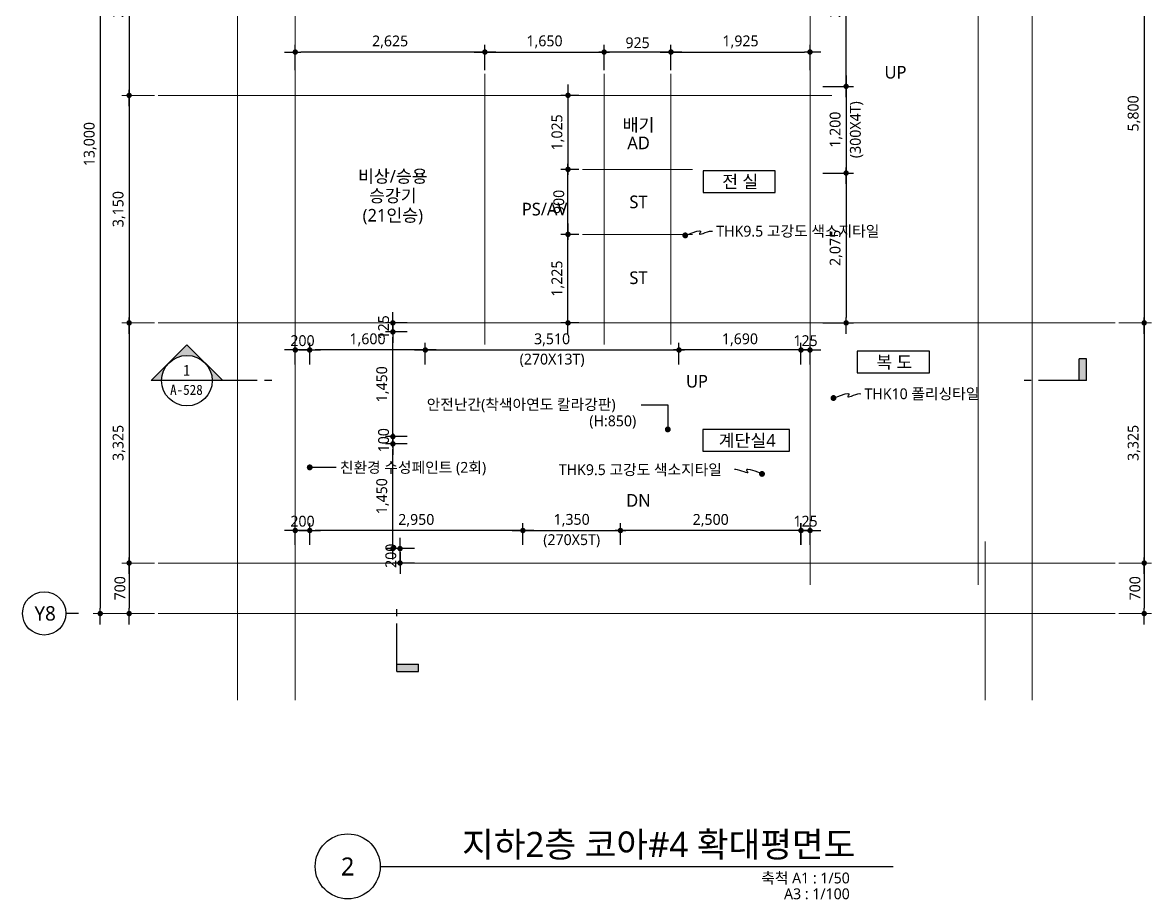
# Model space of a CAD drawing. Header units: millimetres. Extents: x 1424731 to 1631737, y 707248 to 849681.
# Drawn here: x 1442899 to 1458524, y 747948 to 760089 of the extents above; entities that cross this region are included whole.
import ezdxf
from ezdxf.enums import TextEntityAlignment as Align

# ---------------------------------------------------------------- set-up
doc = ezdxf.new("R2010")
doc.units = ezdxf.units.MM
doc.header["$MEASUREMENT"] = 0
doc.linetypes.add('CEN', pattern=[62, 60, -1, 0, -1])
doc.layers.get('0').update_dxf_attribs({"linetype": 'CONTINUOUS'})
for name, color, linetype, lineweight in [('A-AXIS-BUBL', 7, 'CONTINUOUS', 25), ('A-CNTL', 1, 'CEN', 15), ('A-DIMS', 7, 'CONTINUOUS', 25), ('A-MKXS-LEAD', 7, 'CONTINUOUS', 25), ('A-MKXS-MAK1', 3, 'CONTINUOUS', 25), ('A-MKXS-TEXT1', 3, 'CONTINUOUS', 25), ('A-MKXS-TEXT2', 7, 'CONTINUOUS', 25), ('A-MKXX-NAME', 3, 'CONTINUOUS', 25), ('A-MKXX-SYMB', 7, 'CONTINUOUS', 25), ('A-XXXX-SYMB', 7, 'CONTINUOUS', 25), ('A-XXXX-TXT1', 3, 'CONTINUOUS', 25), ('A-XXXX-TXT2', 3, 'CONTINUOUS', 25)]:
    doc.layers.add(name, color=color, linetype=linetype, lineweight=lineweight)
doc.styles.add('HY울릉도L', font='')
doc.styles.add('돋움체', font='')
doc.styles.add('맑은고딕', font='malgun.ttf')
doc.styles.get('HY울릉도L').set_extended_font_data('HYwulM')
doc.styles.get('돋움체').set_extended_font_data('DotumChe')
doc.dimstyles.new('CDIM', dxfattribs={"dimtxt": 3, "dimasz": 1.5, "dimexe": 2, "dimexo": 1, "dimgap": 1, "dimtad": 1, "dimdec": 0, "dimrnd": 0.5, "dimzin": 0, "dimdsep": 32, "dimlunit": 6, "dimtxsty": 'HY울릉도L', "dimblk1": '_CIDOT', "dimblk2": '_CIDOT', "dimsah": 1, "dimcen": 5.5, "dimclrd": 2, "dimclre": 2, "dimclrt": 7, "dimadec": 0, "dimazin": 0, "dimtfac": 1, "dimtdec": 0, "dimtix": 1, "dimtmove": 2, "dimatfit": 1, "dimldrblk": '_CIDOT', "dimfxl": 1, "dimtolj": 1, "dimtzin": 0, "dimlwd": -1, "dimarcsym": 0})

# ---------------------------------------------------------------- blocks, each defined once
blk = doc.blocks.new('_CIDOT')
at = {"color": 0, "linetype": 'ByBlock'}
blk.add_line((2, 0), (-1, 0), dxfattribs=at)
at = {"color": 0, "linetype": 'ByBlock', "const_width": 0.5}
blk.add_lwpolyline([(-0.25, 0, 1), (0.25, 0, 1)], format="xyb", close=True, dxfattribs=at)
blk = doc.blocks.new('*D3')
at = {"layer": 'A-DIMS', "transparency": 16777216}
for p, q in [((1448025, 754431), (1448025, 754506)), ((1448025, 754356), (1448025, 754256)), ((1448025, 754181), (1448025, 754106))]:
    blk.add_line(p, q, dxfattribs=at)
at = {"layer": 'A-DIMS', "lineweight": -2, "transparency": 16777216}
for p, q in [((1448225, 754356), (1447925, 754356)), ((1448225, 754256), (1447925, 754256))]:
    blk.add_line(p, q, dxfattribs=at)
at = {"layer": 'A-DIMS', "transparency": 16777216, "xscale": 75, "yscale": 75, "zscale": 75}
for p, rotation in [((1448025, 754356), 270), ((1448025, 754256), 90)]:
    blk.add_blockref('_CIDOT', p, dxfattribs=dict(at, rotation=rotation))
at = {"layer": 'A-DIMS', "color": 3, "transparency": 16777216, "insert": (1447897, 754306), "char_height": 150, "attachment_point": 5, "rotation": 90, "style": '맑은고딕'}
blk.add_mtext('\\A1;100', dxfattribs=at)
blk = doc.blocks.new('*D4')
at = {"layer": 'A-DIMS', "lineweight": -2, "transparency": 16777216}
for p, q in [((1448225, 755806), (1447925, 755806)), ((1448225, 754356), (1447925, 754356))]:
    blk.add_line(p, q, dxfattribs=at)
at = {"layer": 'A-DIMS', "transparency": 16777216}
blk.add_line((1448025, 754431), (1448025, 755731), dxfattribs=at)
at = {"layer": 'A-DIMS', "transparency": 16777216, "xscale": 75, "yscale": 75, "zscale": 75}
for p, rotation in [((1448025, 755806), 90), ((1448025, 754356), 270)]:
    blk.add_blockref('_CIDOT', p, dxfattribs=dict(at, rotation=rotation))
at = {"layer": 'A-DIMS', "color": 3, "transparency": 16777216, "insert": (1447884, 755081), "char_height": 150, "attachment_point": 5, "rotation": 90, "style": '맑은고딕'}
blk.add_mtext('\\A1;1,450', dxfattribs=at)
blk = doc.blocks.new('*D5')
at = {"layer": 'A-DIMS', "transparency": 16777216}
for p, q in [((1448124, 752881), (1448124, 752956)), ((1448124, 752606), (1448124, 752806)), ((1448124, 752531), (1448124, 752456))]:
    blk.add_line(p, q, dxfattribs=at)
at = {"layer": 'A-DIMS', "lineweight": -2, "transparency": 16777216}
for p, q in [((1448324, 752806), (1448024, 752806)), ((1448324, 752606), (1448024, 752606))]:
    blk.add_line(p, q, dxfattribs=at)
at = {"layer": 'A-DIMS', "transparency": 16777216, "xscale": 75, "yscale": 75, "zscale": 75}
for p, rotation in [((1448124, 752806), 270), ((1448124, 752606), 90)]:
    blk.add_blockref('_CIDOT', p, dxfattribs=dict(at, rotation=rotation))
at = {"layer": 'A-DIMS', "color": 3, "transparency": 16777216, "insert": (1447997, 752706), "char_height": 150, "attachment_point": 5, "rotation": 90, "style": '맑은고딕'}
blk.add_mtext('\\A1;200', dxfattribs=at)
blk = doc.blocks.new('*D6')
at = {"layer": 'A-DIMS', "transparency": 16777216}
for p, q in [((1448025, 756006), (1448025, 756081)), ((1448025, 755806), (1448025, 755931)), ((1448025, 755731), (1448025, 755656))]:
    blk.add_line(p, q, dxfattribs=at)
at = {"layer": 'A-DIMS', "lineweight": -2, "transparency": 16777216}
for p, q in [((1448225, 755931), (1447925, 755931)), ((1448225, 755806), (1447925, 755806))]:
    blk.add_line(p, q, dxfattribs=at)
at = {"layer": 'A-DIMS', "transparency": 16777216, "xscale": 75, "yscale": 75, "zscale": 75}
for p, rotation in [((1448025, 755931), 270), ((1448025, 755806), 90)]:
    blk.add_blockref('_CIDOT', p, dxfattribs=dict(at, rotation=rotation))
at = {"layer": 'A-DIMS', "color": 3, "transparency": 16777216, "insert": (1447897, 755869), "char_height": 150, "attachment_point": 5, "rotation": 90, "style": '맑은고딕'}
blk.add_mtext('\\A1;125', dxfattribs=at)
blk = doc.blocks.new('*D528')
at = {"layer": 'A-DIMS', "lineweight": -2, "transparency": 16777216}
for p, q in [((-1150, 0), (-2000, 0)), ((-1150, -13000), (-2000, -13000))]:
    blk.add_line(p, q, dxfattribs=at)
at = {"layer": 'A-DIMS', "transparency": 16777216}
blk.add_line((-1900, -75), (-1900, -12925), dxfattribs=at)
at = {"layer": 'A-DIMS', "transparency": 16777216, "xscale": 75, "yscale": 75, "zscale": 75}
for p, rotation in [((-1900, 0), 90), ((-1900, -13000), 270)]:
    blk.add_blockref('_CIDOT', p, dxfattribs=dict(at, rotation=rotation))
at = {"layer": 'A-DIMS', "color": 3, "transparency": 16777216, "insert": (-2040, -6500), "char_height": 150, "attachment_point": 5, "rotation": 90, "style": '맑은고딕'}
blk.add_mtext('\\A1;13,000', dxfattribs=at)
blk = doc.blocks.new('*D530')
at = {"layer": 'A-DIMS', "lineweight": -2, "transparency": 16777216}
for p, q in [((-1150, -3175), (-1600, -3175)), ((-1150, -5825), (-1600, -5825))]:
    blk.add_line(p, q, dxfattribs=at)
at = {"layer": 'A-DIMS', "transparency": 16777216}
blk.add_line((-1500, -3250), (-1500, -5750), dxfattribs=at)
at = {"layer": 'A-DIMS', "transparency": 16777216, "xscale": 75, "yscale": 75, "zscale": 75}
for p, rotation in [((-1500, -3175), 90), ((-1500, -5825), 270)]:
    blk.add_blockref('_CIDOT', p, dxfattribs=dict(at, rotation=rotation))
at = {"layer": 'A-DIMS', "color": 3, "transparency": 16777216, "insert": (-1640, -4500), "char_height": 150, "attachment_point": 5, "rotation": 90, "style": '맑은고딕'}
blk.add_mtext('\\A1;2,650', dxfattribs=at)
blk = doc.blocks.new('*D531')
at = {"layer": 'A-DIMS', "lineweight": -2, "transparency": 16777216}
for p, q in [((-1150, -5825), (-1600, -5825)), ((-1150, -8975), (-1600, -8975))]:
    blk.add_line(p, q, dxfattribs=at)
at = {"layer": 'A-DIMS', "transparency": 16777216}
blk.add_line((-1500, -5900), (-1500, -8900), dxfattribs=at)
at = {"layer": 'A-DIMS', "transparency": 16777216, "xscale": 75, "yscale": 75, "zscale": 75}
for p, rotation in [((-1500, -5825), 90), ((-1500, -8975), 270)]:
    blk.add_blockref('_CIDOT', p, dxfattribs=dict(at, rotation=rotation))
at = {"layer": 'A-DIMS', "color": 3, "transparency": 16777216, "insert": (-1640, -7400), "char_height": 150, "attachment_point": 5, "rotation": 90, "style": '맑은고딕'}
blk.add_mtext('\\A1;3,150', dxfattribs=at)
blk = doc.blocks.new('*D532')
at = {"layer": 'A-DIMS', "lineweight": -2, "transparency": 16777216}
for p, q in [((-1150, -8975), (-1600, -8975)), ((-1150, -12300), (-1600, -12300))]:
    blk.add_line(p, q, dxfattribs=at)
at = {"layer": 'A-DIMS', "transparency": 16777216}
blk.add_line((-1500, -9050), (-1500, -12225), dxfattribs=at)
at = {"layer": 'A-DIMS', "transparency": 16777216, "xscale": 75, "yscale": 75, "zscale": 75}
for p, rotation in [((-1500, -8975), 90), ((-1500, -12300), 270)]:
    blk.add_blockref('_CIDOT', p, dxfattribs=dict(at, rotation=rotation))
at = {"layer": 'A-DIMS', "color": 3, "transparency": 16777216, "insert": (-1640, -10637), "char_height": 150, "attachment_point": 5, "rotation": 90, "style": '맑은고딕'}
blk.add_mtext('\\A1;3,325', dxfattribs=at)
blk = doc.blocks.new('*D533')
at = {"layer": 'A-DIMS', "lineweight": -2, "transparency": 16777216}
for p, q in [((-1150, -12300), (-1600, -12300)), ((-1150, -13000), (-1600, -13000))]:
    blk.add_line(p, q, dxfattribs=at)
at = {"layer": 'A-DIMS', "transparency": 16777216}
blk.add_line((-1500, -12375), (-1500, -12925), dxfattribs=at)
at = {"layer": 'A-DIMS', "transparency": 16777216, "xscale": 75, "yscale": 75, "zscale": 75}
for p, rotation in [((-1500, -12300), 90), ((-1500, -13000), 270)]:
    blk.add_blockref('_CIDOT', p, dxfattribs=dict(at, rotation=rotation))
at = {"layer": 'A-DIMS', "color": 3, "transparency": 16777216, "insert": (-1627, -12650), "char_height": 150, "attachment_point": 5, "rotation": 90, "style": '맑은고딕'}
blk.add_mtext('\\A1;700', dxfattribs=at)
blk = doc.blocks.new('*D536')
at = {"layer": 'A-DIMS', "lineweight": -2, "transparency": 16777216}
for p, q in [((12200, -3175), (12650, -3175)), ((12200, -8975), (12650, -8975))]:
    blk.add_line(p, q, dxfattribs=at)
at = {"layer": 'A-DIMS', "transparency": 16777216}
blk.add_line((12550, -3250), (12550, -8900), dxfattribs=at)
at = {"layer": 'A-DIMS', "transparency": 16777216, "xscale": 75, "yscale": 75, "zscale": 75}
for p, rotation in [((12550, -3175), 90), ((12550, -8975), 270)]:
    blk.add_blockref('_CIDOT', p, dxfattribs=dict(at, rotation=rotation))
at = {"layer": 'A-DIMS', "color": 3, "transparency": 16777216, "insert": (12410, -6075), "char_height": 150, "attachment_point": 5, "rotation": 90, "style": '맑은고딕'}
blk.add_mtext('\\A1;5,800', dxfattribs=at)
blk = doc.blocks.new('*D537')
at = {"layer": 'A-DIMS', "lineweight": -2, "transparency": 16777216}
for p, q in [((12200, -8975), (12650, -8975)), ((12200, -12300), (12650, -12300))]:
    blk.add_line(p, q, dxfattribs=at)
at = {"layer": 'A-DIMS', "transparency": 16777216}
blk.add_line((12550, -9050), (12550, -12225), dxfattribs=at)
at = {"layer": 'A-DIMS', "transparency": 16777216, "xscale": 75, "yscale": 75, "zscale": 75}
for p, rotation in [((12550, -8975), 90), ((12550, -12300), 270)]:
    blk.add_blockref('_CIDOT', p, dxfattribs=dict(at, rotation=rotation))
at = {"layer": 'A-DIMS', "color": 3, "transparency": 16777216, "insert": (12410, -10637), "char_height": 150, "attachment_point": 5, "rotation": 90, "style": '맑은고딕'}
blk.add_mtext('\\A1;3,325', dxfattribs=at)
blk = doc.blocks.new('*D538')
at = {"layer": 'A-DIMS', "lineweight": -2, "transparency": 16777216}
for p, q in [((12200, -12300), (12650, -12300)), ((12200, -13000), (12650, -13000))]:
    blk.add_line(p, q, dxfattribs=at)
at = {"layer": 'A-DIMS', "transparency": 16777216}
blk.add_line((12550, -12375), (12550, -12925), dxfattribs=at)
at = {"layer": 'A-DIMS', "transparency": 16777216, "xscale": 75, "yscale": 75, "zscale": 75}
for p, rotation in [((12550, -12300), 90), ((12550, -13000), 270)]:
    blk.add_blockref('_CIDOT', p, dxfattribs=dict(at, rotation=rotation))
at = {"layer": 'A-DIMS', "color": 3, "transparency": 16777216, "insert": (12423, -12650), "char_height": 150, "attachment_point": 5, "rotation": 90, "style": '맑은고딕'}
blk.add_mtext('\\A1;700', dxfattribs=at)
blk = doc.blocks.new('*D8')
at = {"layer": 'A-DIMS', "lineweight": -2, "transparency": 16777216}
for p, q in [((1453974, 759206), (1454399, 759206)), ((1453974, 758006), (1454399, 758006))]:
    blk.add_line(p, q, dxfattribs=at)
at = {"layer": 'A-DIMS', "transparency": 16777216}
blk.add_line((1454299, 759131), (1454299, 758081), dxfattribs=at)
at = {"layer": 'A-DIMS', "transparency": 16777216, "xscale": 75, "yscale": 75, "zscale": 75}
for p, rotation in [((1454299, 759206), 90), ((1454299, 758006), 270)]:
    blk.add_blockref('_CIDOT', p, dxfattribs=dict(at, rotation=rotation))
at = {"layer": 'A-DIMS', "color": 3, "transparency": 16777216, "char_height": 150, "attachment_point": 5, "rotation": 90, "style": '맑은고딕'}
for s, insert in [('\\A1;(300X4T)', (1454443, 758606)), ('\\A1;1,200', (1454159, 758606))]:
    blk.add_mtext(s, dxfattribs=dict(at, insert=insert))
blk = doc.blocks.new('*D9')
at = {"layer": 'A-DIMS', "lineweight": -2, "transparency": 16777216}
for p, q in [((1453974, 761606), (1454399, 761606)), ((1453974, 759206), (1454399, 759206))]:
    blk.add_line(p, q, dxfattribs=at)
at = {"layer": 'A-DIMS', "transparency": 16777216}
blk.add_line((1454299, 759281), (1454299, 761531), dxfattribs=at)
at = {"layer": 'A-DIMS', "transparency": 16777216, "xscale": 75, "yscale": 75, "zscale": 75}
for p, rotation in [((1454299, 761606), 90), ((1454299, 759206), 270)]:
    blk.add_blockref('_CIDOT', p, dxfattribs=dict(at, rotation=rotation))
at = {"layer": 'A-DIMS', "color": 3, "transparency": 16777216, "insert": (1454159, 760406), "char_height": 150, "attachment_point": 5, "rotation": 90, "style": '맑은고딕'}
blk.add_mtext('\\A1;2,400', dxfattribs=at)
blk = doc.blocks.new('*D10')
at = {"layer": 'A-DIMS', "lineweight": -2, "transparency": 16777216}
for p, q in [((1453974, 758006), (1454399, 758006)), ((1453974, 755931), (1454399, 755931))]:
    blk.add_line(p, q, dxfattribs=at)
at = {"layer": 'A-DIMS', "transparency": 16777216}
blk.add_line((1454299, 757931), (1454299, 756006), dxfattribs=at)
at = {"layer": 'A-DIMS', "transparency": 16777216, "xscale": 75, "yscale": 75, "zscale": 75}
for p, rotation in [((1454299, 758006), 90), ((1454299, 755931), 270)]:
    blk.add_blockref('_CIDOT', p, dxfattribs=dict(at, rotation=rotation))
at = {"layer": 'A-DIMS', "color": 3, "transparency": 16777216, "insert": (1454159, 756969), "char_height": 150, "attachment_point": 5, "rotation": 90, "style": '맑은고딕'}
blk.add_mtext('\\A1;2,075', dxfattribs=at)
blk = doc.blocks.new('CORE 4- 단면')
at = {"layer": 'A-MKXS-MAK1'}
h = blk.add_hatch(color=256, dxfattribs=at)
h.paths.add_polyline_path([(495, 845), (742, 597, 0.414214), (247, 597)])
h.paths.add_polyline_path([(742, 597), (990, 350), (845, 350, 0.198912)])
h.paths.add_polyline_path([(247, 597, 0.198912), (145, 350), (0, 350)])
for points in [[(12845, 650), (12945, 650), (12945, 350), (12845, 350)], [(3700, -3575), (3700, -3675), (3400, -3675), (3400, -3575)]]:
    blk.add_hatch(color=256, dxfattribs=at).paths.add_polyline_path(points)
for p, q in [((0, 350), (495, 845)), ((990, 350), (495, 845)), ((12945, 650), (12845, 650)), ((12845, 350), (12845, 650)), ((12945, 350), (12945, 650)), ((1468, 350), (0, 350)), ((1668, 350), (1568, 350)), ((12182, 350), (12082, 350)), ((12945, 350), (12282, 350)), ((3400, -2912), (3400, -2812)), ((3400, -3675), (3400, -3012)), ((3400, -3575), (3700, -3575)), ((3700, -3675), (3700, -3575)), ((3400, -3675), (3700, -3675))]:
    blk.add_line(p, q, dxfattribs=at)
blk.add_circle((495, 350), 350, dxfattribs=at)
at = {"layer": 'A-MKXS-TEXT2', "style": '돋움체'}
for s, height, p in [('1', 150, (491, 494)), ('A-528', 140, (488, 222))]:
    blk.add_text(s, height=height, dxfattribs=at).set_placement(p, align=Align.MIDDLE)
blk = doc.blocks.new('*D605')
at = {"layer": 'A-DIMS', "lineweight": -2, "transparency": 16777216}
for p, q in [((1450599, 757156), (1450349, 757156)), ((1450599, 755931), (1450349, 755931))]:
    blk.add_line(p, q, dxfattribs=at)
at = {"layer": 'A-DIMS', "transparency": 16777216}
blk.add_line((1450449, 756006), (1450449, 757081), dxfattribs=at)
at = {"layer": 'A-DIMS', "transparency": 16777216, "xscale": 75, "yscale": 75, "zscale": 75}
for p, rotation in [((1450449, 757156), 90), ((1450449, 755931), 270)]:
    blk.add_blockref('_CIDOT', p, dxfattribs=dict(at, rotation=rotation))
at = {"layer": 'A-DIMS', "color": 3, "transparency": 16777216, "insert": (1450309, 756544), "char_height": 150, "attachment_point": 5, "rotation": 90, "style": '맑은고딕'}
blk.add_mtext('\\A1;1,225', dxfattribs=at)
blk = doc.blocks.new('*D606')
at = {"layer": 'A-DIMS', "lineweight": -2, "transparency": 16777216}
for p, q in [((1450599, 758056), (1450349, 758056)), ((1450599, 757156), (1450349, 757156))]:
    blk.add_line(p, q, dxfattribs=at)
at = {"layer": 'A-DIMS', "transparency": 16777216}
blk.add_line((1450449, 757231), (1450449, 757981), dxfattribs=at)
at = {"layer": 'A-DIMS', "transparency": 16777216, "xscale": 75, "yscale": 75, "zscale": 75}
for p, rotation in [((1450449, 758056), 90), ((1450449, 757156), 270)]:
    blk.add_blockref('_CIDOT', p, dxfattribs=dict(at, rotation=rotation))
at = {"layer": 'A-DIMS', "color": 3, "transparency": 16777216, "insert": (1450322, 757606), "char_height": 150, "attachment_point": 5, "rotation": 90, "style": '맑은고딕'}
blk.add_mtext('\\A1;900', dxfattribs=at)
blk = doc.blocks.new('*D607')
at = {"layer": 'A-DIMS', "lineweight": -2, "transparency": 16777216}
for p, q in [((1450599, 759081), (1450349, 759081)), ((1450599, 758056), (1450349, 758056))]:
    blk.add_line(p, q, dxfattribs=at)
at = {"layer": 'A-DIMS', "transparency": 16777216}
blk.add_line((1450449, 759006), (1450449, 758131), dxfattribs=at)
at = {"layer": 'A-DIMS', "transparency": 16777216, "xscale": 75, "yscale": 75, "zscale": 75}
for p, rotation in [((1450449, 759081), 90), ((1450449, 758056), 270)]:
    blk.add_blockref('_CIDOT', p, dxfattribs=dict(at, rotation=rotation))
at = {"layer": 'A-DIMS', "color": 3, "transparency": 16777216, "insert": (1450309, 758569), "char_height": 150, "attachment_point": 5, "rotation": 90, "style": '맑은고딕'}
blk.add_mtext('\\A1;1,025', dxfattribs=at)
blk = doc.blocks.new('*D608')
at = {"layer": 'A-DIMS', "lineweight": -2, "transparency": 16777216}
for p, q in [((1451874, 759431), (1451874, 759781)), ((1453799, 759431), (1453799, 759781))]:
    blk.add_line(p, q, dxfattribs=at)
at = {"layer": 'A-DIMS', "transparency": 16777216}
blk.add_line((1451949, 759681), (1453724, 759681), dxfattribs=at)
at = {"layer": 'A-DIMS', "transparency": 16777216, "xscale": 75, "yscale": 75, "zscale": 75, "rotation": 180}
blk.add_blockref('_CIDOT', (1451874, 759681), dxfattribs=at)
at = {"layer": 'A-DIMS', "transparency": 16777216, "xscale": 75, "yscale": 75, "zscale": 75}
blk.add_blockref('_CIDOT', (1453799, 759681), dxfattribs=at)
at = {"layer": 'A-DIMS', "color": 3, "transparency": 16777216, "insert": (1452837, 759822), "char_height": 150, "attachment_point": 5, "style": '맑은고딕'}
blk.add_mtext('\\A1;1,925', dxfattribs=at)
blk = doc.blocks.new('*D609')
at = {"layer": 'A-DIMS', "lineweight": -2, "transparency": 16777216}
for p, q in [((1450949, 759431), (1450949, 759781)), ((1451874, 759431), (1451874, 759781))]:
    blk.add_line(p, q, dxfattribs=at)
at = {"layer": 'A-DIMS', "transparency": 16777216}
blk.add_line((1451799, 759681), (1451024, 759681), dxfattribs=at)
at = {"layer": 'A-DIMS', "transparency": 16777216, "xscale": 75, "yscale": 75, "zscale": 75, "rotation": 180}
blk.add_blockref('_CIDOT', (1450949, 759681), dxfattribs=at)
at = {"layer": 'A-DIMS', "transparency": 16777216, "xscale": 75, "yscale": 75, "zscale": 75}
blk.add_blockref('_CIDOT', (1451874, 759681), dxfattribs=at)
at = {"layer": 'A-DIMS', "color": 3, "transparency": 16777216, "insert": (1451412, 759809), "char_height": 150, "attachment_point": 5, "style": '맑은고딕'}
blk.add_mtext('\\A1;925', dxfattribs=at)
blk = doc.blocks.new('*D610')
at = {"layer": 'A-DIMS', "lineweight": -2, "transparency": 16777216}
for p, q in [((1449299, 759431), (1449299, 759781)), ((1450949, 759431), (1450949, 759781))]:
    blk.add_line(p, q, dxfattribs=at)
at = {"layer": 'A-DIMS', "transparency": 16777216}
blk.add_line((1449374, 759681), (1450874, 759681), dxfattribs=at)
at = {"layer": 'A-DIMS', "transparency": 16777216, "xscale": 75, "yscale": 75, "zscale": 75, "rotation": 180}
blk.add_blockref('_CIDOT', (1449299, 759681), dxfattribs=at)
at = {"layer": 'A-DIMS', "transparency": 16777216, "xscale": 75, "yscale": 75, "zscale": 75}
blk.add_blockref('_CIDOT', (1450949, 759681), dxfattribs=at)
at = {"layer": 'A-DIMS', "color": 3, "transparency": 16777216, "insert": (1450124, 759822), "char_height": 150, "attachment_point": 5, "style": '맑은고딕'}
blk.add_mtext('\\A1;1,650', dxfattribs=at)
blk = doc.blocks.new('*D611')
at = {"layer": 'A-DIMS', "lineweight": -2, "transparency": 16777216}
for p, q in [((1446674, 759431), (1446674, 759781)), ((1449299, 759431), (1449299, 759781))]:
    blk.add_line(p, q, dxfattribs=at)
at = {"layer": 'A-DIMS', "transparency": 16777216}
blk.add_line((1449224, 759681), (1446749, 759681), dxfattribs=at)
at = {"layer": 'A-DIMS', "transparency": 16777216, "xscale": 75, "yscale": 75, "zscale": 75, "rotation": 180}
blk.add_blockref('_CIDOT', (1446674, 759681), dxfattribs=at)
at = {"layer": 'A-DIMS', "transparency": 16777216, "xscale": 75, "yscale": 75, "zscale": 75}
blk.add_blockref('_CIDOT', (1449299, 759681), dxfattribs=at)
at = {"layer": 'A-DIMS', "color": 3, "transparency": 16777216, "insert": (1447987, 759821), "char_height": 150, "attachment_point": 5, "style": '맑은고딕'}
blk.add_mtext('\\A1;2,625', dxfattribs=at)
blk = doc.blocks.new('*D621')
at = {"layer": 'A-DIMS', "lineweight": -2, "transparency": 16777216}
for p, q in [((1448225, 754256), (1447925, 754256)), ((1448225, 752806), (1447925, 752806))]:
    blk.add_line(p, q, dxfattribs=at)
at = {"layer": 'A-DIMS', "transparency": 16777216}
blk.add_line((1448025, 752881), (1448025, 754181), dxfattribs=at)
at = {"layer": 'A-DIMS', "transparency": 16777216, "xscale": 75, "yscale": 75, "zscale": 75}
for p, rotation in [((1448025, 754256), 90), ((1448025, 752806), 270)]:
    blk.add_blockref('_CIDOT', p, dxfattribs=dict(at, rotation=rotation))
at = {"layer": 'A-DIMS', "color": 3, "transparency": 16777216, "insert": (1447884, 753531), "char_height": 150, "attachment_point": 5, "rotation": 90, "style": '맑은고딕'}
blk.add_mtext('\\A1;1,450', dxfattribs=at)
blk = doc.blocks.new('*D623')
at = {"layer": 'A-DIMS', "lineweight": -2, "transparency": 16777216}
for p, q in [((1448474, 755356), (1448474, 755656)), ((1451985, 755381), (1451985, 755656))]:
    blk.add_line(p, q, dxfattribs=at)
at = {"layer": 'A-DIMS', "transparency": 16777216}
blk.add_line((1448549, 755556), (1451910, 755556), dxfattribs=at)
at = {"layer": 'A-DIMS', "transparency": 16777216, "xscale": 75, "yscale": 75, "zscale": 75, "rotation": 180}
blk.add_blockref('_CIDOT', (1448474, 755556), dxfattribs=at)
at = {"layer": 'A-DIMS', "transparency": 16777216, "xscale": 75, "yscale": 75, "zscale": 75}
blk.add_blockref('_CIDOT', (1451985, 755556), dxfattribs=at)
at = {"layer": 'A-DIMS', "color": 3, "transparency": 16777216, "char_height": 150, "attachment_point": 5, "style": '맑은고딕'}
for s, insert in [('\\A1;3,510', (1450229, 755697)), ('\\A1;(270X13T)', (1450229, 755413))]:
    blk.add_mtext(s, dxfattribs=dict(at, insert=insert))
blk = doc.blocks.new('*D624')
at = {"layer": 'A-DIMS', "lineweight": -2, "transparency": 16777216}
for p, q in [((1446674, 755356), (1446674, 755656)), ((1446874, 755356), (1446874, 755656))]:
    blk.add_line(p, q, dxfattribs=at)
at = {"layer": 'A-DIMS', "transparency": 16777216}
for p, q in [((1446599, 755556), (1446524, 755556)), ((1446874, 755556), (1446674, 755556)), ((1446949, 755556), (1447024, 755556))]:
    blk.add_line(p, q, dxfattribs=at)
at = {"layer": 'A-DIMS', "transparency": 16777216, "xscale": 75, "yscale": 75, "zscale": 75}
blk.add_blockref('_CIDOT', (1446674, 755556), dxfattribs=at)
at = {"layer": 'A-DIMS', "transparency": 16777216, "xscale": 75, "yscale": 75, "zscale": 75, "rotation": 180}
blk.add_blockref('_CIDOT', (1446874, 755556), dxfattribs=at)
at = {"layer": 'A-DIMS', "color": 3, "transparency": 16777216, "insert": (1446774, 755684), "char_height": 150, "attachment_point": 5, "style": '맑은고딕'}
blk.add_mtext('\\A1;200', dxfattribs=at)
blk = doc.blocks.new('*D622')
at = {"layer": 'A-DIMS', "lineweight": -2, "transparency": 16777216}
for p, q in [((1446874, 755356), (1446874, 755656)), ((1448474, 755356), (1448474, 755656))]:
    blk.add_line(p, q, dxfattribs=at)
at = {"layer": 'A-DIMS', "transparency": 16777216}
blk.add_line((1448399, 755556), (1446949, 755556), dxfattribs=at)
at = {"layer": 'A-DIMS', "transparency": 16777216, "xscale": 75, "yscale": 75, "zscale": 75, "rotation": 180}
blk.add_blockref('_CIDOT', (1446874, 755556), dxfattribs=at)
at = {"layer": 'A-DIMS', "transparency": 16777216, "xscale": 75, "yscale": 75, "zscale": 75}
blk.add_blockref('_CIDOT', (1448474, 755556), dxfattribs=at)
at = {"layer": 'A-DIMS', "color": 3, "transparency": 16777216, "insert": (1447674, 755697), "char_height": 150, "attachment_point": 5, "style": '맑은고딕'}
blk.add_mtext('\\A1;1,600', dxfattribs=at)
blk = doc.blocks.new('*D625')
at = {"layer": 'A-DIMS', "lineweight": -2, "transparency": 16777216}
for p, q in [((1451985, 755356), (1451985, 755656)), ((1453674, 755356), (1453674, 755656))]:
    blk.add_line(p, q, dxfattribs=at)
at = {"layer": 'A-DIMS', "transparency": 16777216}
blk.add_line((1453599, 755556), (1452060, 755556), dxfattribs=at)
at = {"layer": 'A-DIMS', "transparency": 16777216, "xscale": 75, "yscale": 75, "zscale": 75, "rotation": 180}
blk.add_blockref('_CIDOT', (1451985, 755556), dxfattribs=at)
at = {"layer": 'A-DIMS', "transparency": 16777216, "xscale": 75, "yscale": 75, "zscale": 75}
blk.add_blockref('_CIDOT', (1453674, 755556), dxfattribs=at)
at = {"layer": 'A-DIMS', "color": 3, "transparency": 16777216, "insert": (1452829, 755697), "char_height": 150, "attachment_point": 5, "style": '맑은고딕'}
blk.add_mtext('\\A1;1,690', dxfattribs=at)
blk = doc.blocks.new('*D626')
at = {"layer": 'A-DIMS', "lineweight": -2, "transparency": 16777216}
for p, q in [((1453674, 755356), (1453674, 755656)), ((1453799, 755356), (1453799, 755656))]:
    blk.add_line(p, q, dxfattribs=at)
at = {"layer": 'A-DIMS', "transparency": 16777216}
for p, q in [((1453599, 755556), (1453524, 755556)), ((1453799, 755556), (1453674, 755556)), ((1453874, 755556), (1453949, 755556))]:
    blk.add_line(p, q, dxfattribs=at)
at = {"layer": 'A-DIMS', "transparency": 16777216, "xscale": 75, "yscale": 75, "zscale": 75}
blk.add_blockref('_CIDOT', (1453674, 755556), dxfattribs=at)
at = {"layer": 'A-DIMS', "transparency": 16777216, "xscale": 75, "yscale": 75, "zscale": 75, "rotation": 180}
blk.add_blockref('_CIDOT', (1453799, 755556), dxfattribs=at)
at = {"layer": 'A-DIMS', "color": 3, "transparency": 16777216, "insert": (1453737, 755684), "char_height": 150, "attachment_point": 5, "style": '맑은고딕'}
blk.add_mtext('\\A1;125', dxfattribs=at)
blk = doc.blocks.new('*D627')
at = {"layer": 'A-DIMS', "lineweight": -2, "transparency": 16777216}
for p, q in [((1449825, 752856), (1449825, 753156)), ((1451175, 752856), (1451175, 753156))]:
    blk.add_line(p, q, dxfattribs=at)
at = {"layer": 'A-DIMS', "transparency": 16777216}
blk.add_line((1449900, 753056), (1451100, 753056), dxfattribs=at)
at = {"layer": 'A-DIMS', "transparency": 16777216, "xscale": 75, "yscale": 75, "zscale": 75, "rotation": 180}
blk.add_blockref('_CIDOT', (1449825, 753056), dxfattribs=at)
at = {"layer": 'A-DIMS', "transparency": 16777216, "xscale": 75, "yscale": 75, "zscale": 75}
blk.add_blockref('_CIDOT', (1451175, 753056), dxfattribs=at)
at = {"layer": 'A-DIMS', "color": 3, "transparency": 16777216, "char_height": 150, "attachment_point": 5, "style": '맑은고딕'}
for s, insert in [('\\A1;1,350', (1450500, 753197)), ('\\A1;(270X5T)', (1450500, 752913))]:
    blk.add_mtext(s, dxfattribs=dict(at, insert=insert))
blk = doc.blocks.new('*D628')
at = {"layer": 'A-DIMS', "lineweight": -2, "transparency": 16777216}
for p, q in [((1446674, 752856), (1446674, 753156)), ((1446874, 752856), (1446874, 753156))]:
    blk.add_line(p, q, dxfattribs=at)
at = {"layer": 'A-DIMS', "transparency": 16777216}
for p, q in [((1446599, 753056), (1446524, 753056)), ((1446874, 753056), (1446674, 753056)), ((1446949, 753056), (1447024, 753056))]:
    blk.add_line(p, q, dxfattribs=at)
at = {"layer": 'A-DIMS', "transparency": 16777216, "xscale": 75, "yscale": 75, "zscale": 75}
blk.add_blockref('_CIDOT', (1446674, 753056), dxfattribs=at)
at = {"layer": 'A-DIMS', "transparency": 16777216, "xscale": 75, "yscale": 75, "zscale": 75, "rotation": 180}
blk.add_blockref('_CIDOT', (1446874, 753056), dxfattribs=at)
at = {"layer": 'A-DIMS', "color": 3, "transparency": 16777216, "insert": (1446774, 753184), "char_height": 150, "attachment_point": 5, "style": '맑은고딕'}
blk.add_mtext('\\A1;200', dxfattribs=at)
blk = doc.blocks.new('*D629')
at = {"layer": 'A-DIMS', "lineweight": -2, "transparency": 16777216}
for p, q in [((1446874, 752856), (1446874, 753156)), ((1449825, 752856), (1449825, 753156))]:
    blk.add_line(p, q, dxfattribs=at)
at = {"layer": 'A-DIMS', "transparency": 16777216}
blk.add_line((1449750, 753056), (1446949, 753056), dxfattribs=at)
at = {"layer": 'A-DIMS', "transparency": 16777216, "xscale": 75, "yscale": 75, "zscale": 75, "rotation": 180}
blk.add_blockref('_CIDOT', (1446874, 753056), dxfattribs=at)
at = {"layer": 'A-DIMS', "transparency": 16777216, "xscale": 75, "yscale": 75, "zscale": 75}
blk.add_blockref('_CIDOT', (1449825, 753056), dxfattribs=at)
at = {"layer": 'A-DIMS', "color": 3, "transparency": 16777216, "insert": (1448349, 753196), "char_height": 150, "attachment_point": 5, "style": '맑은고딕'}
blk.add_mtext('\\A1;2,950', dxfattribs=at)
blk = doc.blocks.new('*D630')
at = {"layer": 'A-DIMS', "lineweight": -2, "transparency": 16777216}
for p, q in [((1451175, 752856), (1451175, 753156)), ((1453674, 752856), (1453674, 753156))]:
    blk.add_line(p, q, dxfattribs=at)
at = {"layer": 'A-DIMS', "transparency": 16777216}
blk.add_line((1453599, 753056), (1451250, 753056), dxfattribs=at)
at = {"layer": 'A-DIMS', "transparency": 16777216, "xscale": 75, "yscale": 75, "zscale": 75, "rotation": 180}
blk.add_blockref('_CIDOT', (1451175, 753056), dxfattribs=at)
at = {"layer": 'A-DIMS', "transparency": 16777216, "xscale": 75, "yscale": 75, "zscale": 75}
blk.add_blockref('_CIDOT', (1453674, 753056), dxfattribs=at)
at = {"layer": 'A-DIMS', "color": 3, "transparency": 16777216, "insert": (1452424, 753196), "char_height": 150, "attachment_point": 5, "style": '맑은고딕'}
blk.add_mtext('\\A1;2,500', dxfattribs=at)
blk = doc.blocks.new('*D631')
at = {"layer": 'A-DIMS', "lineweight": -2, "transparency": 16777216}
for p, q in [((1453675, 752856), (1453675, 753156)), ((1453799, 752856), (1453799, 753156))]:
    blk.add_line(p, q, dxfattribs=at)
at = {"layer": 'A-DIMS', "transparency": 16777216}
for p, q in [((1453600, 753056), (1453525, 753056)), ((1453675, 753056), (1453799, 753056)), ((1453874, 753056), (1453949, 753056))]:
    blk.add_line(p, q, dxfattribs=at)
at = {"layer": 'A-DIMS', "transparency": 16777216, "xscale": 75, "yscale": 75, "zscale": 75}
blk.add_blockref('_CIDOT', (1453675, 753056), dxfattribs=at)
at = {"layer": 'A-DIMS', "transparency": 16777216, "xscale": 75, "yscale": 75, "zscale": 75, "rotation": 180}
blk.add_blockref('_CIDOT', (1453799, 753056), dxfattribs=at)
at = {"layer": 'A-DIMS', "color": 3, "transparency": 16777216, "insert": (1453737, 753184), "char_height": 150, "attachment_point": 5, "style": '맑은고딕'}
blk.add_mtext('\\A1;125', dxfattribs=at)
blk = doc.blocks.new('CORE1_GRID')
at = {"layer": 'A-AXIS-BUBL', "ltscale": 0.2}
blk.add_line((-2200, -13000), (-2375, -13000), dxfattribs=at)
blk.add_circle((-2675, -12997.1), 300, dxfattribs=at)
at = {"layer": 'A-CNTL'}
for p, q in [((0, 1600), (0, -14200)), ((800, 1600), (800, -14200)), ((10250, 1600), (10250, -12600)), ((11000, 1600), (11000, -14200)), ((7925, -1850), (7925, -12600)), ((3425, -5525), (3425, -9275)), ((5075, -5525), (5075, -9275)), ((6000, -5525), (6000, -9275)), ((-1100, -5825), (8225, -5825)), ((4775, -6850), (6300, -6850)), ((4775, -7750), (6300, -7750)), ((-1100, -8975), (12150, -8975)), ((10350, -12000), (10350, -14200)), ((-1100, -12300), (12150, -12300)), ((-1100, -13000), (12150, -13000))]:
    blk.add_line(p, q, dxfattribs=at)
at = {"layer": 'A-XXXX-TXT2', "ltscale": 0.2, "style": '맑은고딕'}
blk.add_text('Y8', height=200, dxfattribs=at).set_placement((-2662.9, -12997.7), align=Align.MIDDLE)
at = {"layer": 'A-DIMS'}
for base, p1, p2, picture, middle in [((-1900, -13000), (-1100, 0), (-1100, -13000), '*D528', (-2040.5, -6500)), ((-1500, -5825), (-1100, -3175), (-1100, -5825), '*D530', (-1640.1, -4500)), ((12550, -8975), (12150, -3175), (12150, -8975), '*D536', (12409.9, -6075)), ((-1500, -8975), (-1100, -5825), (-1100, -8975), '*D531', (-1640.5, -7400)), ((-1500, -12300), (-1100, -8975), (-1100, -12300), '*D532', (-1640.1, -10637.5)), ((12550, -12300), (12150, -8975), (12150, -12300), '*D537', (12409.9, -10637.5)), ((-1500, -13000), (-1100, -12300), (-1100, -13000), '*D533', (-1627.5, -12650)), ((12550, -13000), (12150, -12300), (12150, -13000), '*D538', (12422.5, -12650))]:
    dim = blk.add_linear_dim(base=base, p1=p1, p2=p2, angle=90, dimstyle='CDIM', override={"dimscale": 50, "dimtxsty": '맑은고딕', "dimclrd": 256, "dimclre": 256, "dimclrt": 3}, dxfattribs=at)
    dim.commit()
    dim.dimension.update_dxf_attribs({"geometry": picture, "text_midpoint": middle})

msp = doc.modelspace()

# ---------------------------------------------------------------- linework, layer by layer
at = {"layer": 'A-MKXS-LEAD'}
for points in [[(1452070.8, 757142.2), (1452168.5, 757179.1), (1452232.2, 757199), (1452268.5, 757205.4), (1452283.9, 757201.9), (1452285, 757192), (1452278.5, 757179.2), (1452271, 757167), (1452269, 757159), (1452277.7, 757157.6), (1452295.8, 757162), (1452320.7, 757170.2), (1452349.6, 757180.3), (1452379.8, 757190.4), (1452408.6, 757198.6), (1452433.3, 757202.9), (1452451.2, 757201.5)], [(1454122.9, 754890.4), (1454220.6, 754927.2), (1454284.3, 754947.1), (1454320.6, 754953.6), (1454336, 754950.1), (1454337.1, 754940.2), (1454330.6, 754927.4), (1454323.1, 754915.2), (1454321.1, 754907.1), (1454329.8, 754905.8), (1454347.9, 754910.2), (1454372.8, 754918.4), (1454401.7, 754928.5), (1454431.9, 754938.6), (1454460.7, 754946.8), (1454485.4, 754951.1), (1454503.2, 754949.6)], [(1451463.3, 754795.5), (1451830.3, 754795.5), (1451830.3, 754456.2)], [(1447241.5, 753930.4), (1446874.5, 753930.4), (1446874.5, 753930.4)], [(1453135.2, 753839.6), (1453037.5, 753876.5), (1452973.8, 753896.4), (1452937.5, 753902.8), (1452922.1, 753899.3), (1452921, 753889.4), (1452927.5, 753876.6), (1452935, 753864.4), (1452936.9, 753856.4), (1452928.3, 753855), (1452910.2, 753859.4), (1452885.3, 753867.6), (1452856.4, 753877.7), (1452826.2, 753887.8), (1452797.4, 753896), (1452772.7, 753900.3), (1452754.8, 753898.9)]]:
    msp.add_lwpolyline(points, dxfattribs=at)
at = {"layer": 'A-MKXS-LEAD', "const_width": 40}
for points in [[(1452050.9, 757144.6, 1), (1452092.3, 757140.5, 1)], [(1454103, 754892.8, 1), (1454144.4, 754888.6, 1)], [(1451809.6, 754458.2, 1), (1451851.1, 754454.1, 1)], [(1446853.8, 753932.4, 1), (1446895.2, 753928.3, 1)], [(1453155.1, 753842, -1), (1453113.7, 753837.8, -1)]]:
    msp.add_lwpolyline(points, format="xyb", close=True, dxfattribs=at)
at = {"layer": 'A-MKXX-SYMB'}
for points in [[(1452317.7, 757737.9), (1453317.7, 757737.9), (1453317.7, 758037.9), (1452317.7, 758037.9)], [(1454451.4, 755237.2), (1455451.4, 755237.2), (1455451.4, 755537.2), (1454451.4, 755537.2)], [(1452315, 754152.9), (1453515, 754152.9), (1453515, 754452.9), (1452315, 754452.9)]]:
    msp.add_lwpolyline(points, close=True, dxfattribs=at)
at = {"layer": 'A-XXXX-SYMB'}
msp.add_line((1447849.5, 748406.2), (1454949.5, 748406.2), dxfattribs=at)
msp.add_circle((1447399.5, 748406.2), 450, dxfattribs=at)

# ---------------------------------------------------------------- block references
msp.add_blockref('CORE 4- 단면', (1444679.5, 754781.2))
at = {"layer": 'A-CNTL'}
msp.add_blockref('CORE1_GRID', (1445874.5, 764906.2), dxfattribs=at)

# ---------------------------------------------------------------- texts
at = {"layer": 'A-MKXS-TEXT1', "style": '맑은고딕'}
for s, p in [('THK9.5 고강도 색소지타일', (1452501.2, 757201.5)), ('THK10 폴리싱타일', (1454553.2, 754949.6)), ('안전난간(착색아연도 칼라강판)', (1448493.4, 754801.3)), ('(H:850)', (1450743.8, 754573.8)), ('친환경 수성페인트 (2회)', (1447291.5, 753930.4)), ('THK9.5 고강도 색소지타일', (1450321.8, 753898.9))]:
    msp.add_text(s, height=150, dxfattribs=at).set_placement(p, align=Align.MIDDLE_LEFT)
at = {"layer": 'A-MKXX-NAME', "style": '맑은고딕'}
for s, p in [('UP', (1454982.4, 759401.7)), ('배기', (1451426, 758672.9)), ('AD', (1451426, 758422.9)), ('비상/승용', (1448024.5, 757961.2)), ('전 실', (1452832.2, 757887.9)), ('승강기', (1448024.5, 757691.2)), ('ST', (1451424.5, 757606.2)), ('(21인승)', (1448024.5, 757421.2)), ('PS/AV', (1450124.5, 757506.2)), ('ST', (1451424.5, 756556.2)), ('복 도', (1454966, 755387.2)), ('UP', (1452234.4, 755123)), ('계단실4', (1452929.5, 754302.9)), ('DN', (1451424.4, 753473))]:
    msp.add_text(s, height=175, dxfattribs=at).set_placement(p, align=Align.MIDDLE_CENTER)
at = {"layer": 'A-XXXX-TXT1', "style": '맑은고딕'}
msp.add_text('지하2층 코아#4 확대평면도', height=350, dxfattribs=at).set_placement((1454427.5, 748428.8), align=Align.BOTTOM_RIGHT)
msp.add_text('2', height=250, dxfattribs=at).set_placement((1447399.5, 748406.2), align=Align.MIDDLE)
for s, p in [('축척 A1 : 1/50', (1454349.6, 748320)), ('A3 : 1/100', (1454349.6, 748101.1))]:
    msp.add_text(s, height=150, dxfattribs=at).set_placement(p, align=Align.TOP_RIGHT)

# ---------------------------------------------------------------- dimensions: what is measured, and where the dimension line sits
at = {"layer": 'A-DIMS'}
for base, p1, p2, angle, picture, middle in [((1454299.5, 761606.2), (1453924.5, 759206.2), (1453924.5, 761606.2), 90, '*D9', (1454159.4, 760406.2)), ((1446674.5, 759681.2), (1449299.5, 759381.2), (1446674.5, 759381.2), 180, '*D611', (1447987, 759821.3)), ((1450949.5, 759681.2), (1451874.5, 759381.2), (1450949.5, 759381.2), 180, '*D609', (1451412, 759808.7)), ((1450449.5, 758056.2), (1450649.5, 759081.2), (1450649.5, 758056.2), 270, '*D607', (1450309, 758568.7)), ((1450449.5, 758056.2), (1450649.5, 757156.2), (1450649.5, 758056.2), 90, '*D606', (1450322, 757606.2)), ((1450449.5, 757156.2), (1450649.5, 755931.2), (1450649.5, 757156.2), 90, '*D605', (1450309, 756543.7)), ((1448024.5, 755806.2), (1448274.5, 754356.2), (1448274.5, 755806.2), 270, '*D4', (1447884, 755081.2)), ((1448024.5, 755931.2), (1448274.5, 755806.2), (1448274.5, 755931.2), 270, '*D6', (1447896.6, 755868.7)), ((1446674.5, 755556.2), (1446874.5, 755306.2), (1446674.5, 755306.2), 180, '*D624', (1446774.5, 755683.7)), ((1448024.5, 754256.2), (1448274.5, 752806.2), (1448274.5, 754256.2), 270, '*D621', (1447884, 753531.2)), ((1448024.5, 754256.2), (1448274.5, 754356.2), (1448274.5, 754256.2), 90, '*D3', (1447896.6, 754306.2)), ((1446674.5, 753056.2), (1446874.5, 752806.2), (1446674.5, 752806.2), 180, '*D628', (1446774.5, 753183.7)), ((1448124.5, 752806.2), (1448374.5, 752606.2), (1448374.5, 752806.2), 270, '*D5', (1447997, 752706.2))]:
    dim = msp.add_linear_dim(base=base, p1=p1, p2=p2, angle=angle, dimstyle='CDIM', override={"dimscale": 50, "dimtxsty": '맑은고딕', "dimclrd": 256, "dimclre": 256, "dimclrt": 3}, dxfattribs=at)
    dim.commit()
    dim.dimension.update_dxf_attribs({"geometry": picture, "text_midpoint": middle})
for base, p1, p2, picture, middle in [((1450949.5, 759681.2), (1449299.5, 759381.2), (1450949.5, 759381.2), '*D610', (1450124.5, 759821.7)), ((1453799.5, 759681.2), (1451874.5, 759381.2), (1453799.5, 759381.2), '*D608', (1452837, 759821.7))]:
    dim = msp.add_linear_dim(base=base, p1=p1, p2=p2, dimstyle='CDIM', override={"dimscale": 50, "dimtxsty": '맑은고딕', "dimclrd": 256, "dimclre": 256, "dimclrt": 3}, dxfattribs=at)
    dim.commit()
    dim.dimension.update_dxf_attribs({"geometry": picture, "text_midpoint": middle})
for base, p1, p2, angle, text, picture, middle in [((1454299.5, 758006.2), (1453924.5, 759206.2), (1453924.5, 758006.2), 90, '<>\\X(300X4T)', '*D8', (1454299.5, 758606.2)), ((1454299.5, 755931.2), (1453924.5, 758006.2), (1453924.5, 755931.2), 90, '<>\\X', '*D10', (1454299.5, 756968.7)), ((1451984.5, 755556.2), (1448474.5, 755306.2), (1451984.5, 755331.2), 180, '<>\\X(270X13T)', '*D623', (1450229.5, 755556.2)), ((1451174.5, 753056.2), (1449824.5, 752806.2), (1451174.5, 752806.2), 180, '<>\\X(270X5T)', '*D627', (1450499.5, 753056.2)), ((1453799.5, 753056.2), (1453674.5, 752806.2), (1453799.5, 752806.2), 180, '<>\\X', '*D631', (1453737, 753056.2))]:
    dim = msp.add_linear_dim(base=base, p1=p1, p2=p2, angle=angle, text=text, dimstyle='CDIM', override={"dimscale": 50, "dimtxsty": '맑은고딕', "dimclrd": 256, "dimclre": 256, "dimclrt": 3}, dxfattribs=at)
    dim.commit()
    dim.dimension.update_dxf_attribs({"geometry": picture, "text_midpoint": middle})
for base, p1, p2, picture, middle in [((1446874.5, 755556.2), (1448474.5, 755306.2), (1446874.5, 755306.2), '*D622', (1447674.5, 755556.2)), ((1451984.5, 755556.2), (1453674.5, 755306.2), (1451984.5, 755306.2), '*D625', (1452829.5, 755556.2)), ((1453674.5, 755556.2), (1453799.5, 755306.2), (1453674.5, 755306.2), '*D626', (1453737, 755556.2)), ((1446874.5, 753056.2), (1449824.5, 752806.2), (1446874.5, 752806.2), '*D629', (1448349.5, 753056.2)), ((1451174.5, 753056.2), (1453674.5, 752806.2), (1451174.5, 752806.2), '*D630', (1452424.5, 753056.2))]:
    dim = msp.add_linear_dim(base=base, p1=p1, p2=p2, text='<>\\X', dimstyle='CDIM', override={"dimscale": 50, "dimtxsty": '맑은고딕', "dimclrd": 256, "dimclre": 256, "dimclrt": 3}, dxfattribs=at)
    dim.commit()
    dim.dimension.update_dxf_attribs({"geometry": picture, "text_midpoint": middle})

doc.saveas('drawing.dxf')
